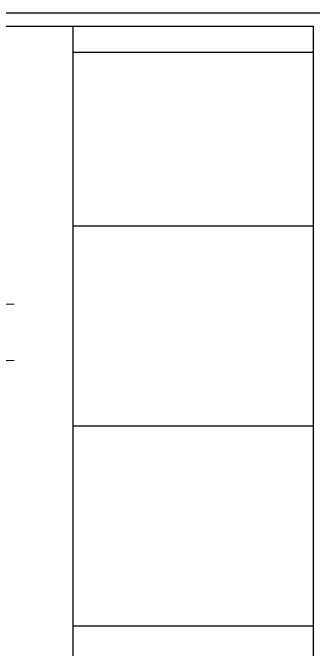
# Model space of a CAD drawing. Extents: x -2338379 to 930990, y -818978 to 106940.
# Drawn here: x 384304 to 384899, y -207926 to -206667 of the extents above; entities that cross this region are included whole.
import ezdxf

# ---------------------------------------------------------------- set-up
doc = ezdxf.new("R2010")
doc.units = 0
doc.header["$MEASUREMENT"] = 0
doc.layers.get('0').update_dxf_attribs({"linetype": 'CONTINUOUS', "lineweight": 30})
doc.layers.add('Dimension', color=35, linetype='CONTINUOUS', lineweight=9)

msp = doc.modelspace()

# ---------------------------------------------------------------- linework, layer by layer
at = {"lineweight": 30}
for p, q in [((384423.74, -208730.17), (384423.74, -206693.03)), ((384898.94, -206745.66), (384423.74, -206745.66)), ((384898.94, -207089.03), (384423.74, -207089.03)), ((384898.94, -207485.03), (384423.74, -207485.03)), ((384898.94, -207881.03), (384423.74, -207881.03))]:
    msp.add_line(p, q, dxfattribs=at)
at = {"color": 3}
for points in [[(381440.54, -206666.63), (384925.34, -206666.63), (384925.34, -209148.23), (381440.54, -209148.23)], [(381519.74, -206693.03), (384898.94, -206693.03), (384898.94, -209121.83), (381519.74, -209121.83)]]:
    msp.add_lwpolyline(points, close=True, dxfattribs=at)
at = {"layer": 'Dimension'}
for points in [[(384257.36, -207243.18), (384278.14, -207243.18), (384278.14, -207236.62), (384286.53, -207249.01), (384286.53, -207243.18), (384307.5, -207243.18)], [(384257.36, -207354.97), (384278.14, -207354.97), (384278.14, -207348.42), (384286.53, -207360.8), (384286.53, -207354.97), (384307.5, -207354.97)]]:
    msp.add_lwpolyline(points, dxfattribs=at)

doc.saveas('drawing.dxf')
